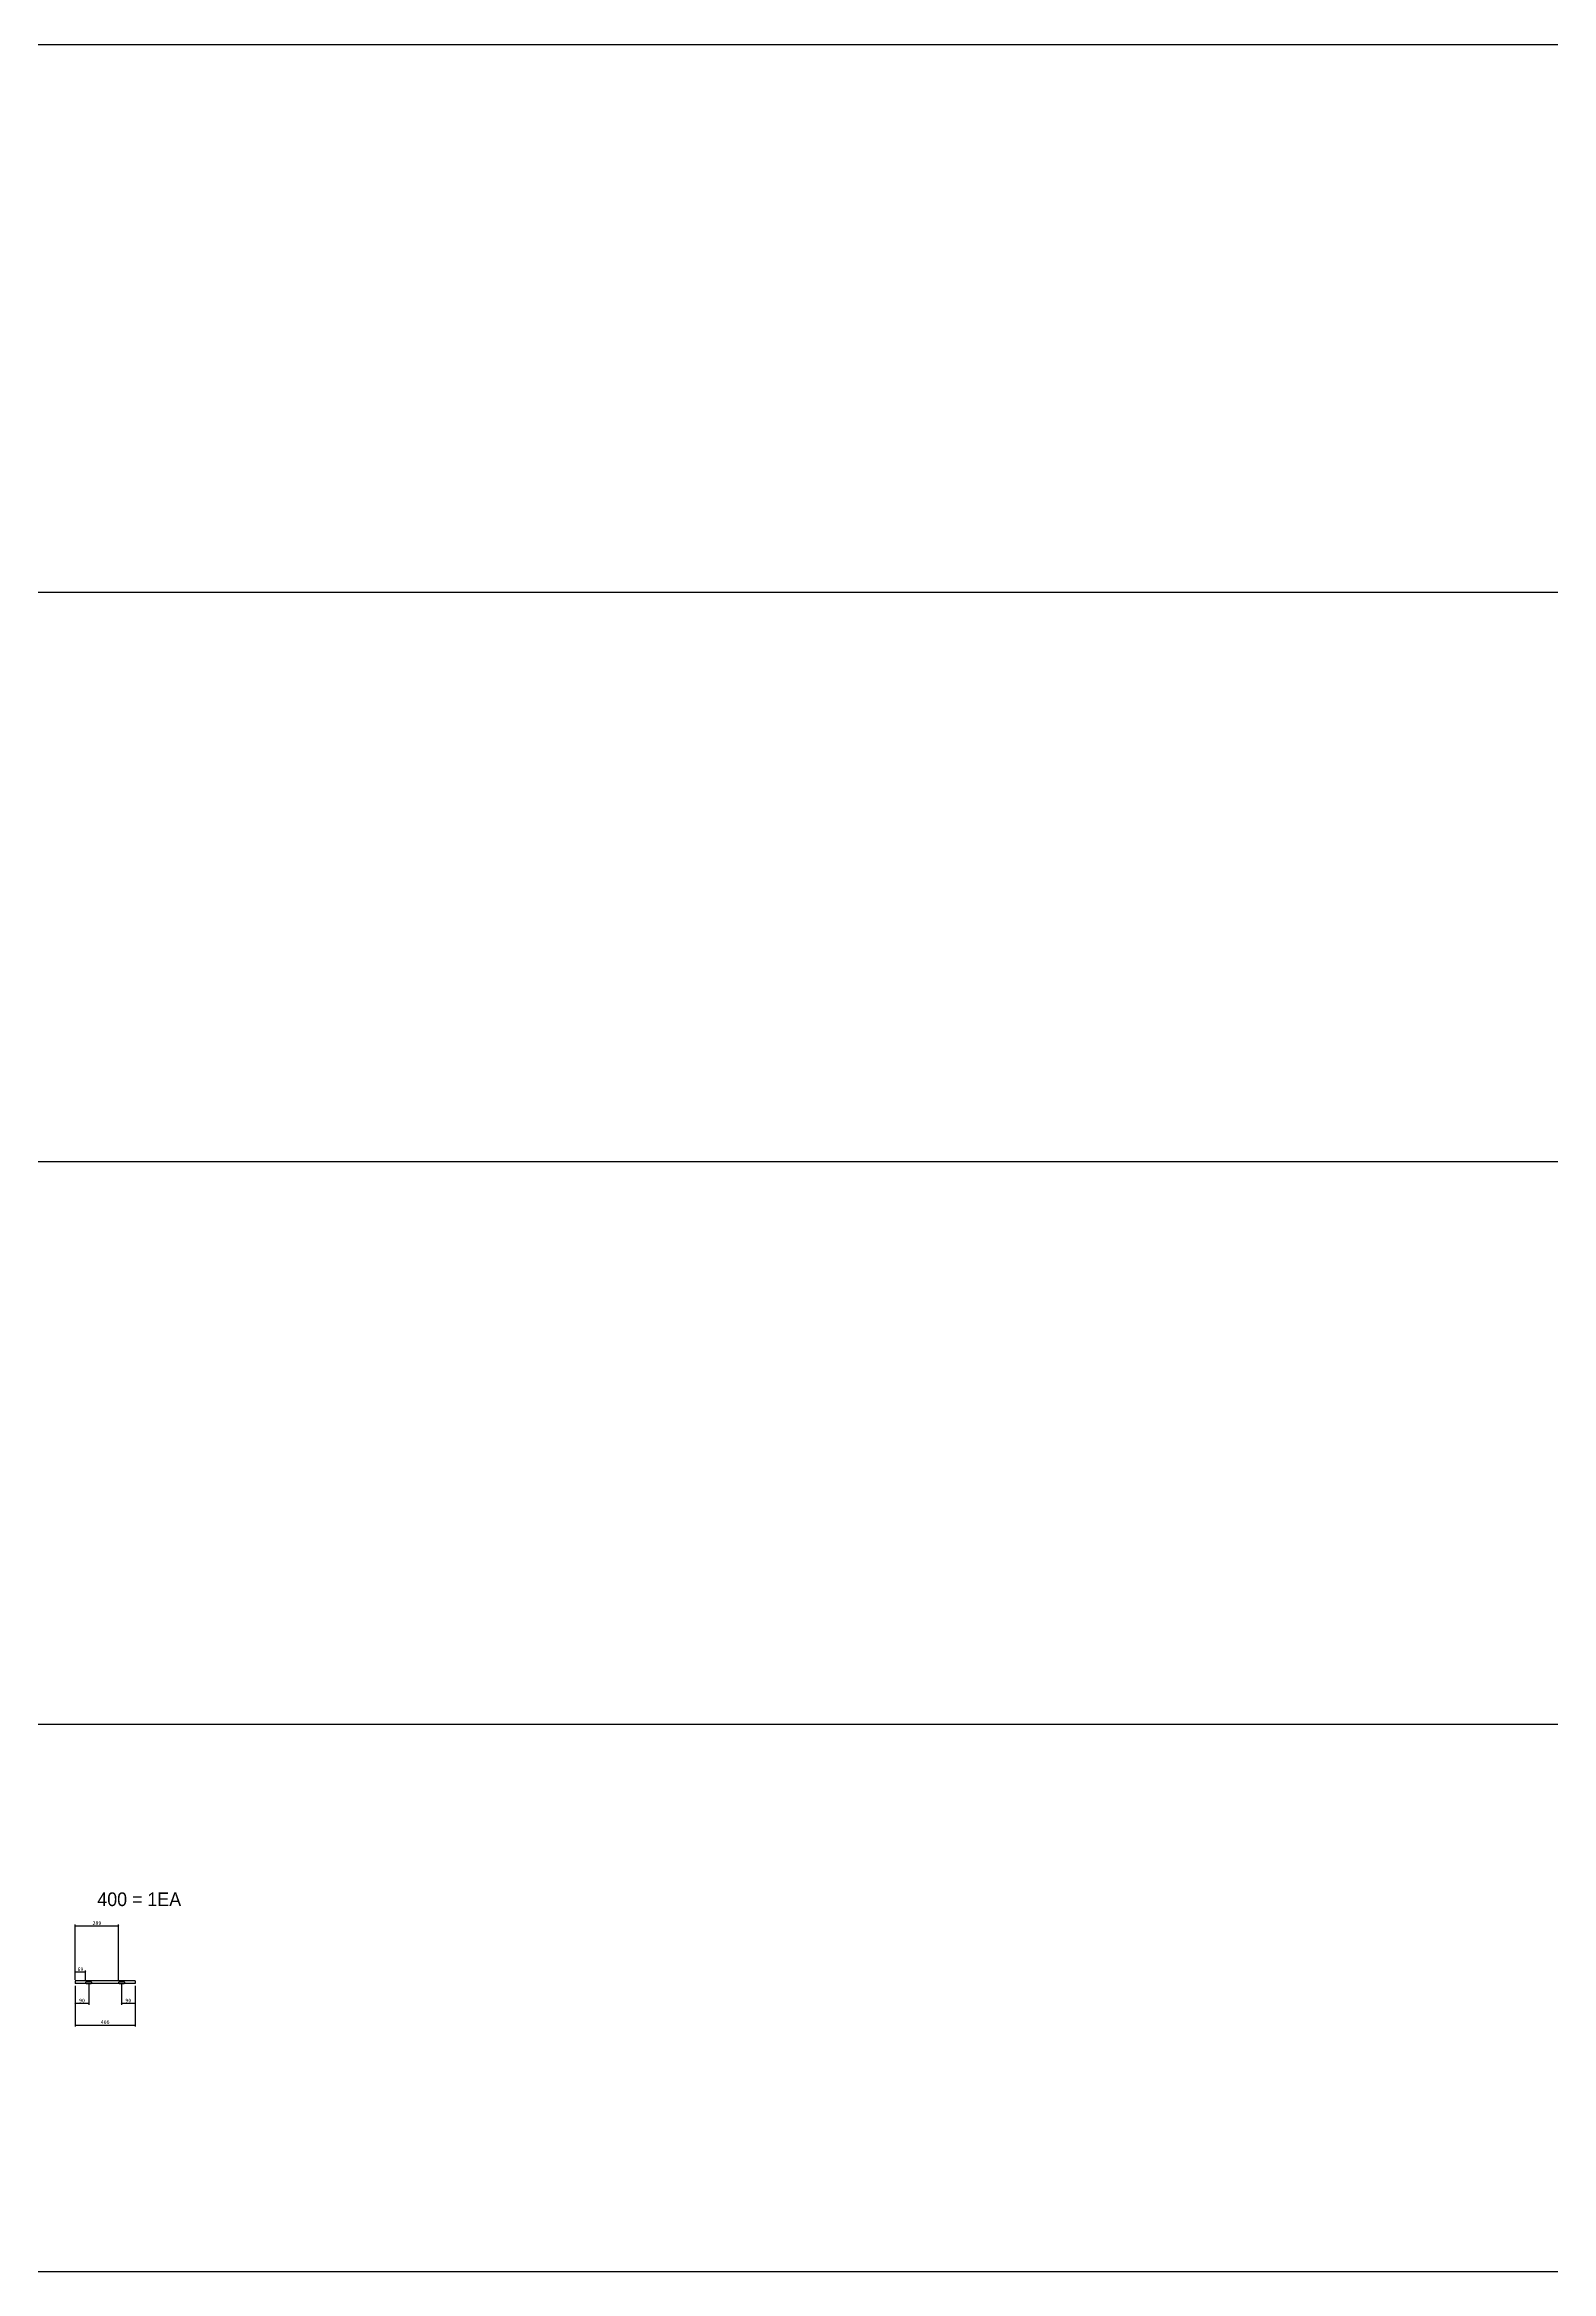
# Model space of a CAD drawing. Header units: millimetres. Extents: x -44117 to 256353, y -2095463 to 65325.
# Drawn here: x 141445 to 151522, y -947139 to -932244 of the extents above; entities that cross this region are included whole.
import ezdxf

# ---------------------------------------------------------------- set-up
doc = ezdxf.new("R2010")
doc.units = ezdxf.units.MM
doc.header["$LTSCALE"] = 10
doc.dimstyles.new('ISO-25', dxfattribs={"dimtxt": 2.5, "dimasz": 2.5, "dimexe": 1, "dimexo": 1, "dimtad": 1, "dimtxsty": 'Standard', "dimblk": 'ARCHTICK', "dimcen": 2.5, "dimadec": 0, "dimazin": 0, "dimtfac": 1, "dimtmove": 0, "dimatfit": 3, "dimfxl": 0, "dimarcsym": 0})

# ---------------------------------------------------------------- blocks, each defined once
blk = doc.blocks.new('_ArchTick')
at = {"color": 0, "linetype": 'ByBlock', "const_width": 0.15}
blk.add_lwpolyline([(-0.5, -0.5), (0.5, 0.5)], dxfattribs=at)
blk = doc.blocks.new('*D6436')
at = {"color": 0, "lineweight": -2}
for p, q in [((141650, -945229), (141650, -945501)), ((142050, -945229), (142050, -945501)), ((141650, -945491), (142050, -945491))]:
    blk.add_line(p, q, dxfattribs=at)
at = {"layer": 'Defpoints', "color": 0}
for p in [(141650, -945214), (142050, -945214), (142050, -945491)]:
    blk.add_point(p, dxfattribs=at)
at = {"color": 0, "lineweight": -2, "xscale": 10, "yscale": 10, "zscale": 10, "rotation": 180}
blk.add_blockref('_ArchTick', (141650, -945491), dxfattribs=at)
at = {"color": 0, "lineweight": -2, "xscale": 10, "yscale": 10, "zscale": 10}
blk.add_blockref('_ArchTick', (142050, -945491), dxfattribs=at)
at = {"color": 0, "insert": (141850, -945472), "char_height": 25, "attachment_point": 5}
blk.add_mtext('400', dxfattribs=at)
blk = doc.blocks.new('*D6437')
at = {"color": 0, "lineweight": -2}
for p, q in [((141740, -945217), (141740, -945355)), ((141650, -945229), (141650, -945355)), ((141650, -945345), (141740, -945345))]:
    blk.add_line(p, q, dxfattribs=at)
at = {"layer": 'Defpoints', "color": 0}
for p in [(141650, -945214), (141740, -945202), (141740, -945345)]:
    blk.add_point(p, dxfattribs=at)
at = {"color": 0, "lineweight": -2, "xscale": 10, "yscale": 10, "zscale": 10, "rotation": 180}
blk.add_blockref('_ArchTick', (141650, -945345), dxfattribs=at)
at = {"color": 0, "lineweight": -2, "xscale": 10, "yscale": 10, "zscale": 10}
blk.add_blockref('_ArchTick', (141740, -945345), dxfattribs=at)
at = {"color": 0, "insert": (141695, -945327), "char_height": 25, "attachment_point": 5}
blk.add_mtext('90', dxfattribs=at)
blk = doc.blocks.new('*D6438')
at = {"color": 0, "lineweight": -2}
for p, q in [((141960, -945217), (141960, -945355)), ((141960, -945345), (142050, -945345)), ((142050, -945229), (142050, -945355))]:
    blk.add_line(p, q, dxfattribs=at)
at = {"layer": 'Defpoints', "color": 0}
for p in [(141960, -945202), (142050, -945214), (142050, -945345)]:
    blk.add_point(p, dxfattribs=at)
at = {"color": 0, "lineweight": -2, "xscale": 10, "yscale": 10, "zscale": 10, "rotation": 180}
blk.add_blockref('_ArchTick', (141960, -945345), dxfattribs=at)
at = {"color": 0, "lineweight": -2, "xscale": 10, "yscale": 10, "zscale": 10}
blk.add_blockref('_ArchTick', (142050, -945345), dxfattribs=at)
at = {"color": 0, "insert": (142005, -945327), "char_height": 25, "attachment_point": 5}
blk.add_mtext('90', dxfattribs=at)
blk = doc.blocks.new('*D6439')
at = {"color": 0, "lineweight": -2}
for p, q in [((141650, -945181), (141650, -945126)), ((141650, -945136), (141719, -945136)), ((141719, -945192), (141719, -945126))]:
    blk.add_line(p, q, dxfattribs=at)
at = {"layer": 'Defpoints', "color": 0}
for p in [(141650, -945196), (141719, -945136), (141719, -945207)]:
    blk.add_point(p, dxfattribs=at)
at = {"color": 0, "lineweight": -2, "xscale": 10, "yscale": 10, "zscale": 10, "rotation": 180}
blk.add_blockref('_ArchTick', (141650, -945136), dxfattribs=at)
at = {"color": 0, "lineweight": -2, "xscale": 10, "yscale": 10, "zscale": 10}
blk.add_blockref('_ArchTick', (141719, -945136), dxfattribs=at)
at = {"color": 0, "insert": (141685, -945118), "char_height": 25, "attachment_point": 5}
blk.add_mtext('69', dxfattribs=at)
blk = doc.blocks.new('*D6440')
at = {"color": 0, "lineweight": -2}
for p, q in [((141650, -945189), (141650, -944818)), ((141650, -944828), (141939, -944828)), ((141939, -945192), (141939, -944818))]:
    blk.add_line(p, q, dxfattribs=at)
at = {"layer": 'Defpoints', "color": 0}
for p in [(141939, -944828), (141650, -945204), (141939, -945207)]:
    blk.add_point(p, dxfattribs=at)
at = {"color": 0, "lineweight": -2, "xscale": 10, "yscale": 10, "zscale": 10, "rotation": 180}
blk.add_blockref('_ArchTick', (141650, -944828), dxfattribs=at)
at = {"color": 0, "lineweight": -2, "xscale": 10, "yscale": 10, "zscale": 10}
blk.add_blockref('_ArchTick', (141939, -944828), dxfattribs=at)
at = {"color": 0, "insert": (141795, -944809), "char_height": 25, "attachment_point": 5}
blk.add_mtext('289', dxfattribs=at)

msp = doc.modelspace()

# ---------------------------------------------------------------- linework, layer by layer
at = {"color": 1}
for p, q in [((104260.77588, -932244.45159), (196529.92274, -932244.45159)), ((104260.77588, -932244.45159), (196529.92274, -932244.45159)), ((104260.77588, -932244.45159), (196529.92274, -932244.45159)), ((104260.77588, -932244.45159), (196529.92274, -932244.45159)), ((104260.77588, -932244.45159), (196529.92274, -932244.45159)), ((104260.77588, -932244.45159), (196529.92274, -932244.45159)), ((104260.77588, -932244.45159), (196529.92274, -932244.45159)), ((104260.77588, -932244.45159), (196529.92274, -932244.45159)), ((104260.77588, -932244.45159), (196529.92274, -932244.45159)), ((104260.77588, -932244.45159), (196529.92274, -932244.45159)), ((106472.62401, -932244.45159), (198741.77087, -932244.45159)), ((106472.62401, -932244.45159), (198741.77087, -932244.45159)), ((106472.62401, -932244.45159), (198741.77087, -932244.45159)), ((106472.62401, -932244.45159), (198741.77087, -932244.45159)), ((106472.62401, -932244.45159), (198741.77087, -932244.45159)), ((106472.62401, -932244.45159), (198741.77087, -932244.45159)), ((106472.62401, -932244.45159), (198741.77087, -932244.45159)), ((106472.62401, -932244.45159), (198741.77087, -932244.45159)), ((106472.62401, -932244.45159), (198741.77087, -932244.45159)), ((106472.62401, -932244.45159), (198741.77087, -932244.45159)), ((104260.77588, -935907.62587), (196529.92274, -935907.62587)), ((104260.77588, -935907.62587), (196529.92274, -935907.62587)), ((104260.77588, -935907.62587), (196529.92274, -935907.62587)), ((104260.77588, -935907.62587), (196529.92274, -935907.62587)), ((104260.77588, -935907.62587), (196529.92274, -935907.62587)), ((104260.77588, -935907.62587), (196529.92274, -935907.62587)), ((104260.77588, -935907.62587), (196529.92274, -935907.62587)), ((104260.77588, -935907.62587), (196529.92274, -935907.62587)), ((104260.77588, -935907.62587), (196529.92274, -935907.62587)), ((104260.77588, -935907.62587), (196529.92274, -935907.62587)), ((106472.62401, -935907.62587), (198741.77087, -935907.62587)), ((106472.62401, -935907.62587), (198741.77087, -935907.62587)), ((106472.62401, -935907.62587), (198741.77087, -935907.62587)), ((106472.62401, -935907.62587), (198741.77087, -935907.62587)), ((106472.62401, -935907.62587), (198741.77087, -935907.62587)), ((106472.62401, -935907.62587), (198741.77087, -935907.62587)), ((106472.62401, -935907.62587), (198741.77087, -935907.62587)), ((106472.62401, -935907.62587), (198741.77087, -935907.62587)), ((106472.62401, -935907.62587), (198741.77087, -935907.62587)), ((106472.62401, -935907.62587), (198741.77087, -935907.62587)), ((104260.77588, -939715.56478), (196529.92274, -939715.56478)), ((104260.77588, -939715.56478), (196529.92274, -939715.56478)), ((104260.77588, -939715.56478), (196529.92274, -939715.56478)), ((104260.77588, -939715.56478), (196529.92274, -939715.56478)), ((104260.77588, -939715.56478), (196529.92274, -939715.56478)), ((104260.77588, -939715.56478), (196529.92274, -939715.56478)), ((104260.77588, -939715.56478), (196529.92274, -939715.56478)), ((104260.77588, -939715.56478), (196529.92274, -939715.56478)), ((104260.77588, -939715.56478), (196529.92274, -939715.56478)), ((104260.77588, -939715.56478), (196529.92274, -939715.56478)), ((106472.62401, -939715.56478), (198741.77087, -939715.56478)), ((106472.62401, -939715.56478), (198741.77087, -939715.56478)), ((106472.62401, -939715.56478), (198741.77087, -939715.56478)), ((106472.62401, -939715.56478), (198741.77087, -939715.56478)), ((106472.62401, -939715.56478), (198741.77087, -939715.56478)), ((106472.62401, -939715.56478), (198741.77087, -939715.56478)), ((106472.62401, -939715.56478), (198741.77087, -939715.56478)), ((106472.62401, -939715.56478), (198741.77087, -939715.56478)), ((106472.62401, -939715.56478), (198741.77087, -939715.56478)), ((106472.62401, -939715.56478), (198741.77087, -939715.56478)), ((104302.82932, -943479.34784), (196571.97618, -943479.34784)), ((104302.82932, -943479.34784), (196571.97618, -943479.34784)), ((104302.82932, -943479.34784), (196571.97618, -943479.34784)), ((104302.82932, -943479.34784), (196571.97618, -943479.34784)), ((104302.82932, -943479.34784), (196571.97618, -943479.34784)), ((104302.82932, -943479.34784), (196571.97618, -943479.34784)), ((104302.82932, -943479.34784), (196571.97618, -943479.34784)), ((104302.82932, -943479.34784), (196571.97618, -943479.34784)), ((104302.82932, -943479.34784), (196571.97618, -943479.34784)), ((104302.82932, -943479.34784), (196571.97618, -943479.34784)), ((106514.67745, -943479.34784), (198783.82431, -943479.34784)), ((106514.67745, -943479.34784), (198783.82431, -943479.34784)), ((106514.67745, -943479.34784), (198783.82431, -943479.34784)), ((106514.67745, -943479.34784), (198783.82431, -943479.34784)), ((106514.67745, -943479.34784), (198783.82431, -943479.34784)), ((106514.67745, -943479.34784), (198783.82431, -943479.34784)), ((106514.67745, -943479.34784), (198783.82431, -943479.34784)), ((106514.67745, -943479.34784), (198783.82431, -943479.34784)), ((106514.67745, -943479.34784), (198783.82431, -943479.34784)), ((106514.67745, -943479.34784), (198783.82431, -943479.34784)), ((104302.82932, -947139.24436), (196571.97618, -947139.24436)), ((104302.82932, -947139.24436), (196571.97618, -947139.24436)), ((104302.82932, -947139.24436), (196571.97618, -947139.24436)), ((104302.82932, -947139.24436), (196571.97618, -947139.24436)), ((104302.82932, -947139.24436), (196571.97618, -947139.24436)), ((104302.82932, -947139.24436), (196571.97618, -947139.24436)), ((104302.82932, -947139.24436), (196571.97618, -947139.24436)), ((104302.82932, -947139.24436), (196571.97618, -947139.24436)), ((104302.82932, -947139.24436), (196571.97618, -947139.24436)), ((104302.82932, -947139.24436), (196571.97618, -947139.24436)), ((106514.67745, -947139.24436), (198783.82431, -947139.24436)), ((106514.67745, -947139.24436), (198783.82431, -947139.24436)), ((106514.67745, -947139.24436), (198783.82431, -947139.24436)), ((106514.67745, -947139.24436), (198783.82431, -947139.24436)), ((106514.67745, -947139.24436), (198783.82431, -947139.24436)), ((106514.67745, -947139.24436), (198783.82431, -947139.24436)), ((106514.67745, -947139.24436), (198783.82431, -947139.24436)), ((106514.67745, -947139.24436), (198783.82431, -947139.24436)), ((106514.67745, -947139.24436), (198783.82431, -947139.24436)), ((106514.67745, -947139.24436), (198783.82431, -947139.24436))]:
    msp.add_line(p, q, dxfattribs=at)
at = {"linetype": 'Continuous'}
for p, q in [((142050.06038, -945194.78576), (141650.05559, -945194.78576)), ((142050.06038, -945196.18576), (141650.05559, -945196.18576)), ((142050.06038, -945213.78576), (141650.05559, -945213.78576))]:
    msp.add_line(p, q, dxfattribs=at)
for p, q in [((141650.05559, -945194.78576), (141650.05559, -945213.78576)), ((142050.06038, -945194.78576), (142050.06038, -945213.78576))]:
    msp.add_line(p, q)
at = {"color": 2, "linetype": 'Continuous'}
for points in [[(141719.05579, -945207.38576), (141719.05579, -945207.38576, 0.4142135624), (141724.05579, -945212.38576), (141756.05579, -945212.38576, 0.4142135624), (141761.05579, -945207.38576), (141761.05579, -945207.38576, 0.4142135624), (141756.05579, -945202.38576), (141724.05579, -945202.38576, 0.4142135624)], [(141939.05579, -945207.38576), (141939.05579, -945207.38576, 0.4142135624), (141944.05579, -945212.38576), (141976.05579, -945212.38576, 0.4142135624), (141981.05579, -945207.38576), (141981.05579, -945207.38576, 0.4142135624), (141976.05579, -945202.38576), (141944.05579, -945202.38576, 0.4142135624)]]:
    msp.add_lwpolyline(points, format="xyb", close=True, dxfattribs=at)

# ---------------------------------------------------------------- texts
at = {"insert": (141797.4551, -944604.13314), "char_height": 91.2356303, "attachment_point": 1}
msp.add_mtext_dynamic_manual_height_columns('{\\fGulim|b0|i0|c129|p50;400 = 1EA}', width=2155.3243433, gutter_width=8.14604, heights=[-94.0298], dxfattribs=at)

# ---------------------------------------------------------------- dimensions: what is measured, and where the dimension line sits
for base, p1, p2, picture, middle in [((141939.05579, -944827.52437), (141650.05559, -945204.28576), (141939.05579, -945207.38576), '*D6440', (141794.55569, -944808.77437)), ((141719.05579, -945136.45305), (141650.05559, -945196.18576), (141719.05579, -945207.38576), '*D6439', (141684.55569, -945117.70305)), ((141740.05579, -945345.37535), (141650.05559, -945213.78576), (141740.05579, -945202.38576), '*D6437', (141695.05569, -945326.62535)), ((142050.06038, -945345.37535), (141960.05579, -945202.38576), (142050.06038, -945213.78576), '*D6438', (142005.05808, -945326.62535))]:
    dim = msp.add_linear_dim(base=base, p1=p1, p2=p2, dimstyle='ISO-25', override={"dimscale": 10, "dimasz": 1, "dimexo": 1.5})
    dim.commit()
    dim.dimension.update_dxf_attribs({"geometry": picture, "text_midpoint": middle})
dim = msp.add_linear_dim(base=(142050.06038, -945490.90878), p1=(141650.05559, -945213.78576), p2=(142050.06038, -945213.78576), dimstyle='ISO-25', override={"dimscale": 10, "dimasz": 1, "dimexo": 1.5})
dim.commit()
dim.dimension.update_dxf_attribs({"geometry": '*D6436', "text_midpoint": (141850.05798, -945490.90878), "dimtype": 160})

doc.saveas('drawing.dxf')
